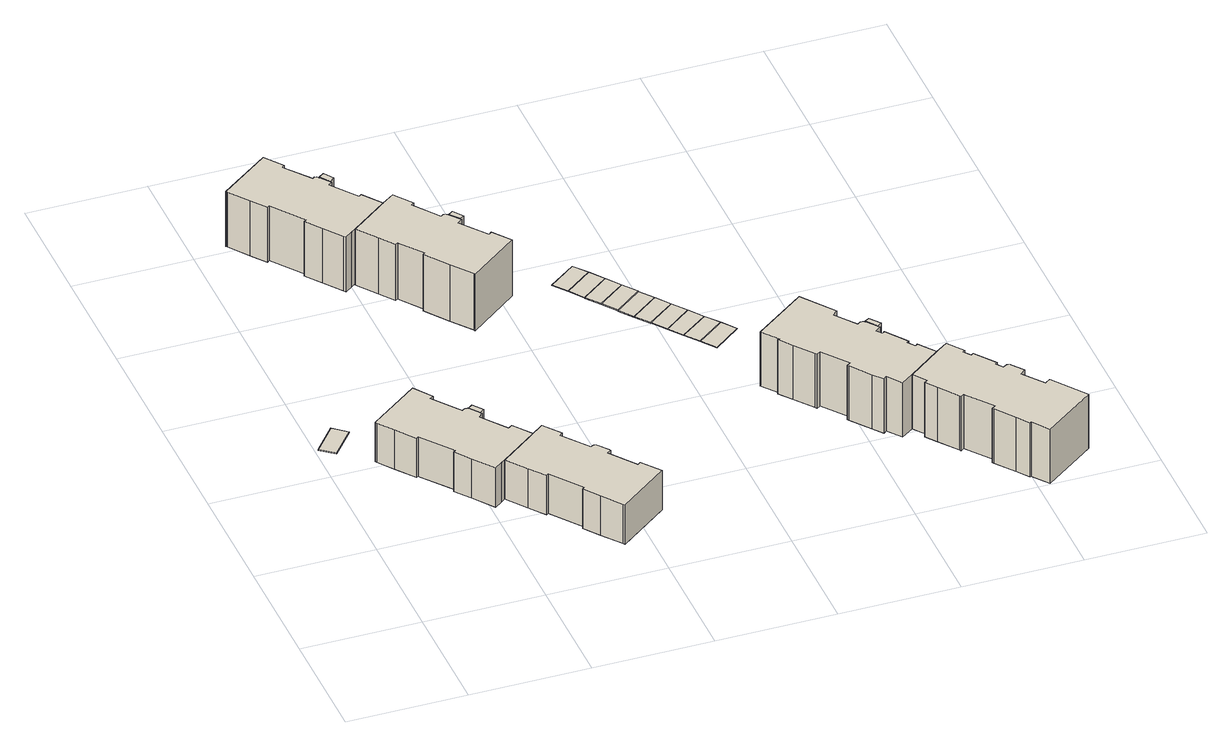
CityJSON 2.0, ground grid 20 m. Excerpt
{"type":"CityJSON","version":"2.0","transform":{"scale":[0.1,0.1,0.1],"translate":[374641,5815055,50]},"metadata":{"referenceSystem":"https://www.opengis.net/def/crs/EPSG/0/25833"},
"CityObjects":{
"building1":{"type":"Building","attributes":{"Gemeindeschluessel":"11000005","BezugspunktDach":"2200","function":"31001_2463","measuredHeight":0.135,"storeysAboveGround":1},"address":[{"country":"Germany","locality":"Berlin","thoroughfareNumber":"182 (55)","thoroughfareName":"Kladower Damm"}],"geometry":[{"type":"Solid","lod":"1","boundaries":[[[[0,1,2,3]],[[4,5,6,7]],[[4,7,3,2]],[[5,4,2,1]],[[6,5,1,0]],[[7,6,0,3]]]]}]},
"building2":{"type":"Building","attributes":{"Gemeindeschluessel":"11000005","BezugspunktDach":"2200","function":"31001_1010","measuredHeight":7.44,"storeysAboveGround":2},"address":[{"country":"Germany","locality":"Berlin","thoroughfareNumber":"182 (54)","thoroughfareName":"Kladower Damm"}],"geometry":[{"type":"Solid","lod":"1","boundaries":[[[[8,9,10,11,12,13,14,15,16,17,18,19,20,21,22,23,24,25,26,27,28,29,30,31,32,33]],[[34,35,36,37,38,39,40,41,42,43,44,45,46,47,48,49,50,51,52,53,54,55,56,57,58,59]],[[34,59,33,32]],[[35,34,32,31]],[[36,35,31,30]],[[37,36,30,29]],[[38,37,29,28]],[[39,38,28,27]],[[40,39,27,26]],[[41,40,26,25]],[[42,41,25,24]],[[43,42,24,23]],[[44,43,23,22]],[[45,44,22,21]],[[46,45,21,20]],[[47,46,20,19]],[[48,47,19,18]],[[49,48,18,17]],[[50,49,17,16]],[[51,50,16,15]],[[52,51,15,14]],[[53,52,14,13]],[[54,53,13,12]],[[55,54,12,11]],[[56,55,11,10]],[[57,56,10,9]],[[58,57,9,8]],[[59,58,8,33]]]]}]},
"building3":{"type":"Building","attributes":{"Gemeindeschluessel":"11000005","BezugspunktDach":"2200","function":"51009_1610","measuredHeight":7.48,"storeysAboveGround":0},"address":[{"country":"Germany","locality":"Berlin"}],"geometry":[{"type":"Solid","lod":"1","boundaries":[[[[60,61,62,63]],[[64,65,43,42]],[[64,42,63,62]],[[65,64,62,61]],[[43,65,61,60]],[[42,43,60,63]]]]}]},
"building4":{"type":"Building","attributes":{"Gemeindeschluessel":"11000005","BezugspunktDach":"2200","function":"31001_1010","measuredHeight":7.48,"storeysAboveGround":2},"address":[{"country":"Germany","locality":"Berlin","thoroughfareNumber":"182 (53)","thoroughfareName":"Kladower Damm"}],"geometry":[{"type":"Solid","lod":"1","boundaries":[[[[66,67,68,69,70,71,72,73,74,75,76,77,78,79,80,81,82,83,84,85,86,87,88,18,17]],[[48,89,90,91,92,93,94,95,96,97,98,99,100,101,102,103,104,105,106,107,108,109,110,111,49]],[[48,49,17,18]],[[89,48,18,88]],[[90,89,88,87]],[[91,90,87,86]],[[92,91,86,85]],[[93,92,85,84]],[[94,93,84,83]],[[95,94,83,82]],[[96,95,82,81]],[[97,96,81,80]],[[98,97,80,79]],[[99,98,79,78]],[[100,99,78,77]],[[101,100,77,76]],[[102,101,76,75]],[[103,102,75,74]],[[104,103,74,73]],[[105,104,73,72]],[[106,105,72,71]],[[107,106,71,70]],[[108,107,70,69]],[[109,108,69,68]],[[110,109,68,67]],[[111,110,67,66]],[[49,111,66,17]]]]}]},
"building5":{"type":"Building","attributes":{"Gemeindeschluessel":"11000005","BezugspunktDach":"2200","function":"31001_1010","measuredHeight":10.26,"storeysAboveGround":3},"address":[{"country":"Germany","locality":"Berlin","thoroughfareNumber":"182 (64)","thoroughfareName":"Kladower Damm"}],"geometry":[{"type":"Solid","lod":"1","boundaries":[[[[112,113,114,115,116,117,118,119,120,121,122,123,124,125,126,127,128,129,130,131,132,133,134,135,136,137,138]],[[139,140,141,142,143,144,145,146,147,148,149,150,151,152,153,154,155,156,157,158,159,160,161,162,163,164,165]],[[139,165,138,137]],[[140,139,137,136]],[[141,140,136,135]],[[142,141,135,134]],[[143,142,134,133]],[[144,143,133,132]],[[145,144,132,131]],[[146,145,131,130]],[[147,146,130,129]],[[148,147,129,128]],[[149,148,128,127]],[[150,149,127,126]],[[151,150,126,125]],[[152,151,125,124]],[[153,152,124,123]],[[154,153,123,122]],[[155,154,122,121]],[[156,155,121,120]],[[157,156,120,119]],[[158,157,119,118]],[[159,158,118,117]],[[160,159,117,116]],[[161,160,116,115]],[[162,161,115,114]],[[163,162,114,113]],[[164,163,113,112]],[[165,164,112,138]]]]}]},
"building6":{"type":"Building","attributes":{"Gemeindeschluessel":"11000005","BezugspunktDach":"2200","function":"51009_1610","measuredHeight":4.11,"storeysAboveGround":0},"address":[{"country":"Germany","locality":"Berlin"}],"geometry":[{"type":"Solid","lod":"1","boundaries":[[[[166,167,168,169]],[[170,171,98,97]],[[170,97,169,168]],[[171,170,168,167]],[[98,171,167,166]],[[97,98,166,169]]]]}]},
"building7":{"type":"Building","attributes":{"Gemeindeschluessel":"11000005","BezugspunktDach":"2200","function":"51009_1610","measuredHeight":10.28,"storeysAboveGround":0},"address":[{"country":"Germany","locality":"Berlin"}],"geometry":[{"type":"Solid","lod":"1","boundaries":[[[[172,173,174,175]],[[176,177,178,179]],[[176,179,175,174]],[[177,176,174,173]],[[178,177,173,172]],[[179,178,172,175]]]]}]},
"building8":{"type":"Building","attributes":{"Gemeindeschluessel":"11000005","BezugspunktDach":"2200","function":"31001_1010","measuredHeight":10.54,"storeysAboveGround":3},"address":[{"country":"Germany","locality":"Berlin","thoroughfareNumber":"182 (63)","thoroughfareName":"Kladower Damm"}],"geometry":[{"type":"Solid","lod":"1","boundaries":[[[[180,181,182,183,184,185,186,187,188,189,190,191,192,193,194,195,196,197,198,199,200,201,202,123,122]],[[203,204,205,206,207,208,209,210,211,212,213,214,215,216,217,218,219,220,221,222,223,224,225,226,227]],[[203,227,122,123]],[[204,203,123,202]],[[205,204,202,201]],[[206,205,201,200]],[[207,206,200,199]],[[208,207,199,198]],[[209,208,198,197]],[[210,209,197,196]],[[211,210,196,195]],[[212,211,195,194]],[[213,212,194,193]],[[214,213,193,192]],[[215,214,192,191]],[[216,215,191,190]],[[217,216,190,189]],[[218,217,189,188]],[[219,218,188,187]],[[220,219,187,186]],[[221,220,186,185]],[[222,221,185,184]],[[223,222,184,183]],[[224,223,183,182]],[[225,224,182,181]],[[226,225,181,180]],[[227,226,180,122]]]]}]},
"building9":{"type":"Building","attributes":{"Gemeindeschluessel":"11000005","BezugspunktDach":"2200","function":"51009_1610","measuredHeight":10.45,"storeysAboveGround":0},"address":[{"country":"Germany","locality":"Berlin"}],"geometry":[{"type":"Solid","lod":"1","boundaries":[[[[228,229,230,231]],[[232,233,234,235]],[[232,235,231,230]],[[233,232,230,229]],[[234,233,229,228]],[[235,234,228,231]]]]}]},
"building10":{"type":"Building","attributes":{"Gemeindeschluessel":"11000005","BezugspunktDach":"2200","function":"31001_2463","measuredHeight":0.07,"storeysAboveGround":1},"address":[{"country":"Germany","locality":"Berlin","thoroughfareNumber":"182 (52)","thoroughfareName":"Kladower Damm"}],"geometry":[{"type":"Solid","lod":"1","boundaries":[[[[236,237,238,239]],[[240,241,242,243]],[[240,243,239,238]],[[241,240,238,237]],[[242,241,237,236]],[[243,242,236,239]]]]}]},
"building11":{"type":"Building","attributes":{"Gemeindeschluessel":"11000005","BezugspunktDach":"2200","function":"31001_2463","measuredHeight":0.07,"storeysAboveGround":1},"address":[{"country":"Germany","locality":"Berlin","thoroughfareNumber":"182 (51)","thoroughfareName":"Kladower Damm"}],"geometry":[{"type":"Solid","lod":"1","boundaries":[[[[244,245,237,236]],[[241,246,247,242]],[[241,242,236,237]],[[246,241,237,245]],[[247,246,245,244]],[[242,247,244,236]]]]}]},
"building12":{"type":"Building","attributes":{"Gemeindeschluessel":"11000005","BezugspunktDach":"2200","function":"31001_2463","measuredHeight":0.138,"storeysAboveGround":1},"address":[{"country":"Germany","locality":"Berlin","thoroughfareNumber":"182 (50)","thoroughfareName":"Kladower Damm"}],"geometry":[{"type":"Solid","lod":"1","boundaries":[[[[248,249,245,244]],[[250,251,252,253]],[[250,253,244,245]],[[251,250,245,249]],[[252,251,249,248]],[[253,252,248,244]]]]}]},
"building13":{"type":"Building","attributes":{"Gemeindeschluessel":"11000005","BezugspunktDach":"2200","function":"31001_2463","measuredHeight":0.172,"storeysAboveGround":1},"address":[{"country":"Germany","locality":"Berlin","thoroughfareNumber":"182 (49)","thoroughfareName":"Kladower Damm"}],"geometry":[{"type":"Solid","lod":"1","boundaries":[[[[254,255,249,248]],[[251,256,257,252]],[[251,252,248,249]],[[256,251,249,255]],[[257,256,255,254]],[[252,257,254,248]]]]}]},
"building14":{"type":"Building","attributes":{"Gemeindeschluessel":"11000005","BezugspunktDach":"2200","function":"31001_2463","measuredHeight":0.135,"storeysAboveGround":1},"address":[{"country":"Germany","locality":"Berlin","thoroughfareNumber":"182 (48)","thoroughfareName":"Kladower Damm"}],"geometry":[{"type":"Solid","lod":"1","boundaries":[[[[258,259,260,261]],[[262,263,264,265]],[[262,265,261,260]],[[263,262,260,259]],[[264,263,259,258]],[[265,264,258,261]]]]}]},
"building15":{"type":"Building","attributes":{"Gemeindeschluessel":"11000005","BezugspunktDach":"2200","function":"31001_2463","measuredHeight":0.131,"storeysAboveGround":1},"address":[{"country":"Germany","locality":"Berlin","thoroughfareNumber":"182 (47)","thoroughfareName":"Kladower Damm"}],"geometry":[{"type":"Solid","lod":"1","boundaries":[[[[266,267,259,258]],[[263,268,269,264]],[[263,264,258,259]],[[268,263,259,267]],[[269,268,267,266]],[[264,269,266,258]]]]}]},
"building16":{"type":"Building","attributes":{"Gemeindeschluessel":"11000005","BezugspunktDach":"2200","function":"31001_2463","measuredHeight":0.052,"storeysAboveGround":1},"address":[{"country":"Germany","locality":"Berlin","thoroughfareNumber":"182 (46)","thoroughfareName":"Kladower Damm"}],"geometry":[{"type":"Solid","lod":"1","boundaries":[[[[270,271,267,266]],[[272,273,274,275]],[[272,275,266,267]],[[273,272,267,271]],[[274,273,271,270]],[[275,274,270,266]]]]}]},
"building17":{"type":"Building","attributes":{"Gemeindeschluessel":"11000005","BezugspunktDach":"2200","function":"31001_2463","measuredHeight":0.09,"storeysAboveGround":1},"address":[{"country":"Germany","locality":"Berlin","thoroughfareNumber":"182 (45)","thoroughfareName":"Kladower Damm"}],"geometry":[{"type":"Solid","lod":"1","boundaries":[[[[276,277,271,270]],[[273,278,279,274]],[[273,274,270,271]],[[278,273,271,277]],[[279,278,277,276]],[[274,279,276,270]]]]}]},
"building18":{"type":"Building","attributes":{"Gemeindeschluessel":"11000005","BezugspunktDach":"2200","function":"31001_2463","measuredHeight":0.114,"storeysAboveGround":1},"address":[{"country":"Germany","locality":"Berlin","thoroughfareNumber":"182 (44)","thoroughfareName":"Kladower Damm"}],"geometry":[{"type":"Solid","lod":"1","boundaries":[[[[280,281,277,276]],[[278,282,283,279]],[[278,279,276,277]],[[282,278,277,281]],[[283,282,281,280]],[[279,283,280,276]]]]}]},
"building19":{"type":"Building","attributes":{"Gemeindeschluessel":"11000005","BezugspunktDach":"2200","function":"31001_2463","measuredHeight":0.082,"storeysAboveGround":1},"address":[{"country":"Germany","locality":"Berlin","thoroughfareNumber":"182 (43)","thoroughfareName":"Kladower Damm"}],"geometry":[{"type":"Solid","lod":"1","boundaries":[[[[284,285,281,280]],[[282,286,287,283]],[[282,283,280,281]],[[286,282,281,285]],[[287,286,285,284]],[[283,287,284,280]]]]}]},
"building20":{"type":"Building","attributes":{"Gemeindeschluessel":"11000005","BezugspunktDach":"2200","function":"31001_1010","measuredHeight":10.16,"storeysAboveGround":3},"address":[{"country":"Germany","locality":"Berlin","thoroughfareNumber":"182 (42)","thoroughfareName":"Kladower Damm"}],"geometry":[{"type":"Solid","lod":"1","boundaries":[[[[288,289,290,291,292,293,294,295,296,297,298,299,300,301,302,303,304,305,306,307,308,309,310,311,312,313,314,315,316,317,318,319,320,321]],[[322,323,324,325,326,327,328,329,330,331,332,333,334,335,336,337,338,339,340,341,342,343,344,345,346,347,348,349,350,351,352,353,354,355]],[[322,355,321,320]],[[323,322,320,319]],[[324,323,319,318]],[[325,324,318,317]],[[326,325,317,316]],[[327,326,316,315]],[[328,327,315,314]],[[329,328,314,313]],[[330,329,313,312]],[[331,330,312,311]],[[332,331,311,310]],[[333,332,310,309]],[[334,333,309,308]],[[335,334,308,307]],[[336,335,307,306]],[[337,336,306,305]],[[338,337,305,304]],[[339,338,304,303]],[[340,339,303,302]],[[341,340,302,301]],[[342,341,301,300]],[[343,342,300,299]],[[344,343,299,298]],[[345,344,298,297]],[[346,345,297,296]],[[347,346,296,295]],[[348,347,295,294]],[[349,348,294,293]],[[350,349,293,292]],[[351,350,292,291]],[[352,351,291,290]],[[353,352,290,289]],[[354,353,289,288]],[[355,354,288,321]]]]}]},
"building21":{"type":"Building","attributes":{"Gemeindeschluessel":"11000005","BezugspunktDach":"2200","function":"51009_1610","measuredHeight":10.11,"storeysAboveGround":0},"address":[{"country":"Germany","locality":"Berlin"}],"geometry":[{"type":"Solid","lod":"1","boundaries":[[[[356,357,358,359]],[[360,361,362,363]],[[360,363,359,358]],[[361,360,358,357]],[[362,361,357,356]],[[363,362,356,359]]]]}]},
"building22":{"type":"Building","attributes":{"Gemeindeschluessel":"11000005","BezugspunktDach":"2200","function":"31001_1010","measuredHeight":10.18,"storeysAboveGround":3},"address":[{"country":"Germany","locality":"Berlin","thoroughfareNumber":"182 (41)","thoroughfareName":"Kladower Damm"}],"geometry":[{"type":"Solid","lod":"1","boundaries":[[[[364,365,366,367,368,369,370,371,372,373,374,375,376,377,378,379,380,381,382,383,384,385,386,387,388,389,390,391,392,393,394,395,396,302,301]],[[340,397,398,399,400,401,402,403,404,405,406,407,408,409,410,411,412,413,414,415,416,417,418,419,420,421,422,423,424,425,426,427,428,429,341]],[[340,341,301,302]],[[397,340,302,396]],[[398,397,396,395]],[[399,398,395,394]],[[400,399,394,393]],[[401,400,393,392]],[[402,401,392,391]],[[403,402,391,390]],[[404,403,390,389]],[[405,404,389,388]],[[406,405,388,387]],[[407,406,387,386]],[[408,407,386,385]],[[409,408,385,384]],[[410,409,384,383]],[[411,410,383,382]],[[412,411,382,381]],[[413,412,381,380]],[[414,413,380,379]],[[415,414,379,378]],[[416,415,378,377]],[[417,416,377,376]],[[418,417,376,375]],[[419,418,375,374]],[[420,419,374,373]],[[421,420,373,372]],[[422,421,372,371]],[[423,422,371,370]],[[424,423,370,369]],[[425,424,369,368]],[[426,425,368,367]],[[427,426,367,366]],[[428,427,366,365]],[[429,428,365,364]],[[341,429,364,301]]]]}]},
"building23":{"type":"Building","attributes":{"Gemeindeschluessel":"11000005","BezugspunktDach":"2200","function":"51009_1610","measuredHeight":2.54,"storeysAboveGround":0},"address":[{"country":"Germany","locality":"Berlin"}],"geometry":[{"type":"Solid","lod":"1","boundaries":[[[[430,431,432,433]],[[434,435,436,437]],[[434,437,433,432]],[[435,434,432,431]],[[436,435,431,430]],[[437,436,430,433]]]]}]}
},
"vertices":[
[26,445,13],[63,489,13],[40,508,13],[3,463,13],[40,508,11],[63,489,11],[26,445,11],[3,463,11],
[79,410,79],[98,385,79],[122,353,79],[125,355,79],[166,303,79],[162,300,79],[182,274,79],[208,239,79],[221,249,79],[228,254,79],[292,303,79],[269,334,79],[262,329,79],[230,372,79],[238,379,79],[236,381,79],[223,398,79],[222,399,79],[220,399,79],[218,399,79],[216,399,79],[212,396,79],[177,442,79],[183,446,79],[161,477,79],[77,414,79],[161,477,5],[183,446,5],[177,442,5],[212,396,5],[216,399,5],[218,399,5],[220,399,5],[222,399,5],[223,398,5],[236,381,5],[238,379,5],[230,372,5],[262,329,5],[269,334,5],[292,303,5],[228,254,5],[221,249,5],[208,239,5],[182,274,5],[162,300,5],[166,303,5],[125,355,5],[122,353,5],[98,385,5],[79,410,5],[77,414,5],
[236,381,80],[243,386,80],[230,403,80],[223,398,80],[230,403,5],[243,386,5],
[253,220,79],[274,194,79],[277,197,79],[316,145,79],[313,142,79],[332,116,79],[357,84,79],[359,81,79],[443,145,79],[419,176,79],[414,172,79],[381,216,79],[388,221,79],[386,224,79],[374,240,79],[372,242,79],[370,243,79],[368,243,79],[366,242,79],[363,240,79],[329,284,79],[334,289,79],[312,318,79],[312,318,5],[334,289,5],[329,284,5],[363,240,5],[366,242,5],[368,243,5],[370,243,5],[372,242,5],[374,240,5],[386,224,5],[388,221,5],[381,216,5],[414,172,5],[419,176,5],[443,145,5],[359,81,5],[357,84,5],[332,116,5],[313,142,5],[316,145,5],[277,197,5],[274,194,5],[253,220,5],
[56,1001,116],[80,968,116],[99,943,116],[103,946,116],[143,893,116],[139,890,116],[159,864,116],[182,833,116],[185,830,116],[197,839,116],[205,845,116],[268,893,116],[244,925,116],[240,922,116],[207,966,116],[213,970,116],[212,972,116],[200,988,116],[198,990,116],[197,991,116],[195,991,116],[193,992,116],[190,989,116],[156,1033,116],[161,1036,116],[138,1067,116],[54,1004,116],[138,1067,13],[161,1036,13],[156,1033,13],[190,989,13],[193,992,13],[195,991,13],[197,991,13],[198,990,13],[200,988,13],[212,972,13],[213,970,13],[207,966,13],[240,922,13],[244,925,13],[268,893,13],[205,845,13],[197,839,13],[185,830,13],[182,833,13],[159,864,13],[139,890,13],[143,893,13],[103,946,13],[99,943,13],[80,968,13],[56,1001,13],[54,1004,13],
[386,224,46],[394,230,46],[381,246,46],[374,240,46],[381,246,5],[394,230,5],
[212,972,117],[220,979,117],[209,995,117],[200,988,117],[209,995,14],[220,979,14],[212,972,14],[200,988,14],
[230,811,116],[249,786,116],[253,789,116],[282,750,116],[279,747,116],[308,707,116],[334,674,116],[335,671,116],[419,735,116],[396,765,116],[391,761,116],[357,805,116],[365,811,116],[364,813,116],[351,829,116],[350,831,116],[348,832,116],[345,833,116],[343,833,116],[339,830,116],[307,873,116],[312,877,116],[289,908,116],[268,893,10],[289,908,10],[312,877,10],[307,873,10],[339,830,10],[343,833,10],[345,833,10],[348,832,10],[350,831,10],[351,829,10],[364,813,10],[365,811,10],[357,805,10],[391,761,10],[396,765,10],[419,735,10],[335,671,10],[334,674,10],[308,707,10],[279,747,10],[282,750,10],[253,789,10],[249,786,10],[230,811,10],[205,845,10],
[364,813,117],[371,818,117],[359,835,117],[351,829,117],[359,835,13],[371,818,13],[364,813,13],[351,829,13],
[504,719,9],[550,754,9],[532,777,9],[486,742,9],[532,777,8],[550,754,8],[504,719,8],[486,742,8],
[522,695,9],[568,730,9],[568,730,8],[522,695,8],
[540,671,9],[586,706,9],[568,730,7],[586,706,7],[540,671,7],[522,695,7],
[558,647,9],[604,682,9],[604,682,7],[558,647,7],
[576,624,8],[622,659,8],[604,682,8],[558,647,8],[604,682,6],[622,659,6],[576,624,6],[558,647,6],
[594,600,8],[640,635,8],[640,635,6],[594,600,6],
[612,576,8],[658,611,8],[640,635,7],[658,611,7],[612,576,7],[594,600,7],
[630,553,8],[676,587,8],[676,587,7],[630,553,7],
[648,529,8],[694,564,8],[694,564,7],[648,529,7],
[666,505,8],[712,540,8],[712,540,7],[666,505,7],
[715,364,108],[712,363,108],[729,341,108],[753,310,108],[755,307,108],[761,311,108],[794,268,108],[788,264,108],[790,261,108],[815,228,108],[828,211,108],[833,216,108],[851,192,108],[872,207,108],[928,250,108],[907,278,108],[903,275,108],[894,287,108],[897,290,108],[871,326,108],[867,323,108],[860,332,108],[869,339,108],[867,342,108],[853,360,108],[852,361,108],[849,362,108],[847,362,108],[845,362,108],[840,358,108],[813,394,108],[822,401,108],[781,456,108],[694,391,108],[781,456,6],[822,401,6],[813,394,6],[840,358,6],[845,362,6],[847,362,6],[849,362,6],[852,361,6],[853,360,6],[867,342,6],[869,339,6],[860,332,6],[867,323,6],[871,326,6],[897,290,6],[894,287,6],[903,275,6],[907,278,6],[928,250,6],[872,207,6],[851,192,6],[833,216,6],[828,211,6],[815,228,6],[790,261,6],[788,264,6],[794,268,6],[761,311,6],[755,307,6],[753,310,6],[729,341,6],[712,363,6],[715,364,6],[694,391,6],
[867,342,109],[874,347,109],[860,365,109],[853,360,109],[860,365,7],[874,347,7],[867,342,7],[853,360,7],
[888,185,108],[883,181,108],[897,162,108],[921,130,108],[922,128,108],[928,132,108],[962,87,108],[956,83,108],[958,80,108],[982,48,108],[997,28,108],[999,29,108],[1020,1,108],[1106,66,108],[1064,123,108],[1055,116,108],[1028,151,108],[1037,158,108],[1036,160,108],[1022,178,108],[1021,180,108],[1019,181,108],[1017,181,108],[1016,181,108],[1014,180,108],[1009,177,108],[1001,188,108],[1004,191,108],[978,226,108],[974,223,108],[965,235,108],[969,238,108],[949,265,108],[949,265,6],[969,238,6],[965,235,6],[974,223,6],[978,226,6],[1004,191,6],[1001,188,6],[1009,177,6],[1014,180,6],[1016,181,6],[1017,181,6],[1019,181,6],[1021,180,6],[1022,178,6],[1036,160,6],[1037,158,6],[1028,151,6],[1055,116,6],[1064,123,6],[1106,66,6],[1020,1,6],[999,29,6],[997,28,6],[982,48,6],[958,80,6],[956,83,6],[962,87,6],[928,132,6],[922,128,6],[921,130,6],[897,162,6],[883,181,6],[888,185,6],
[1036,160,32],[1044,167,32],[1030,185,32],[1022,178,32],[1030,185,7],[1044,167,7],[1036,160,7],[1022,178,7]
]}
